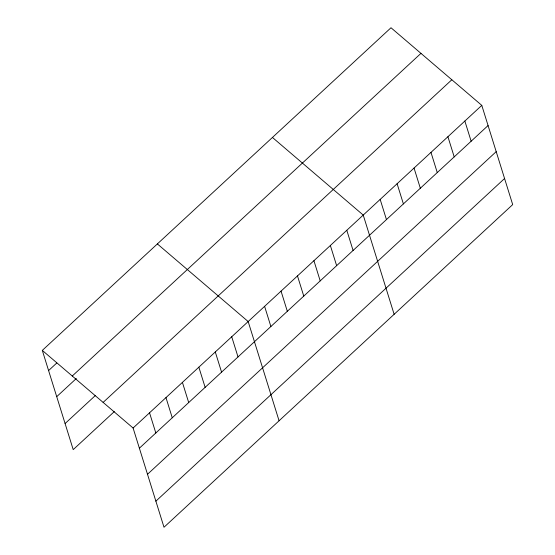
<?xml version="1.0" encoding="UTF-8"?>
<svg xmlns="http://www.w3.org/2000/svg" width="555" height="555" viewBox="0 0 555 555"><rect width="100%" height="100%" fill="white"/><g stroke="black" fill="none" stroke-linecap="round" stroke-linejoin="round"><path stroke-width="0.83" d="M42.305 350.399L390.998 27.75L481.789 105.374L512.695 204.601L164.002 527.25L133.096 428.023L42.305 350.399L73.211 449.626L114.302 411.602M48.59 370.573L56.804 362.97M72.268 376.012L420.961 53.363M56.714 396.665L76.312 378.524M65.088 423.541L95.432 395.458M103.133 402.403L451.825 79.76M133.096 428.023L481.789 105.374M139.381 448.197L488.074 125.555M147.505 474.289L496.198 151.64M155.879 501.165L504.571 178.516M272.443 137.453L363.234 215.076L394.14 314.303M157.37 243.923L248.168 321.546L279.075 420.78M464.854 121.045L471.139 141.227M447.92 136.717L454.205 156.898M430.978 152.389L437.264 172.57M414.044 168.061L420.329 188.242M397.109 183.733L403.395 203.914M380.168 199.405L386.453 219.586M346.799 230.283L353.084 250.465M330.357 245.497L336.642 265.672M313.922 260.704L320.207 280.885M297.48 275.918L303.765 296.092M281.045 291.125L287.33 311.306M264.603 306.339L270.889 326.513M231.726 336.76L238.012 356.934M215.291 351.967L221.577 372.148M198.85 367.181L205.135 387.355M182.415 382.388L188.7 402.569M165.973 397.602L172.258 417.776M149.538 412.809L155.823 432.99"/></g></svg>
